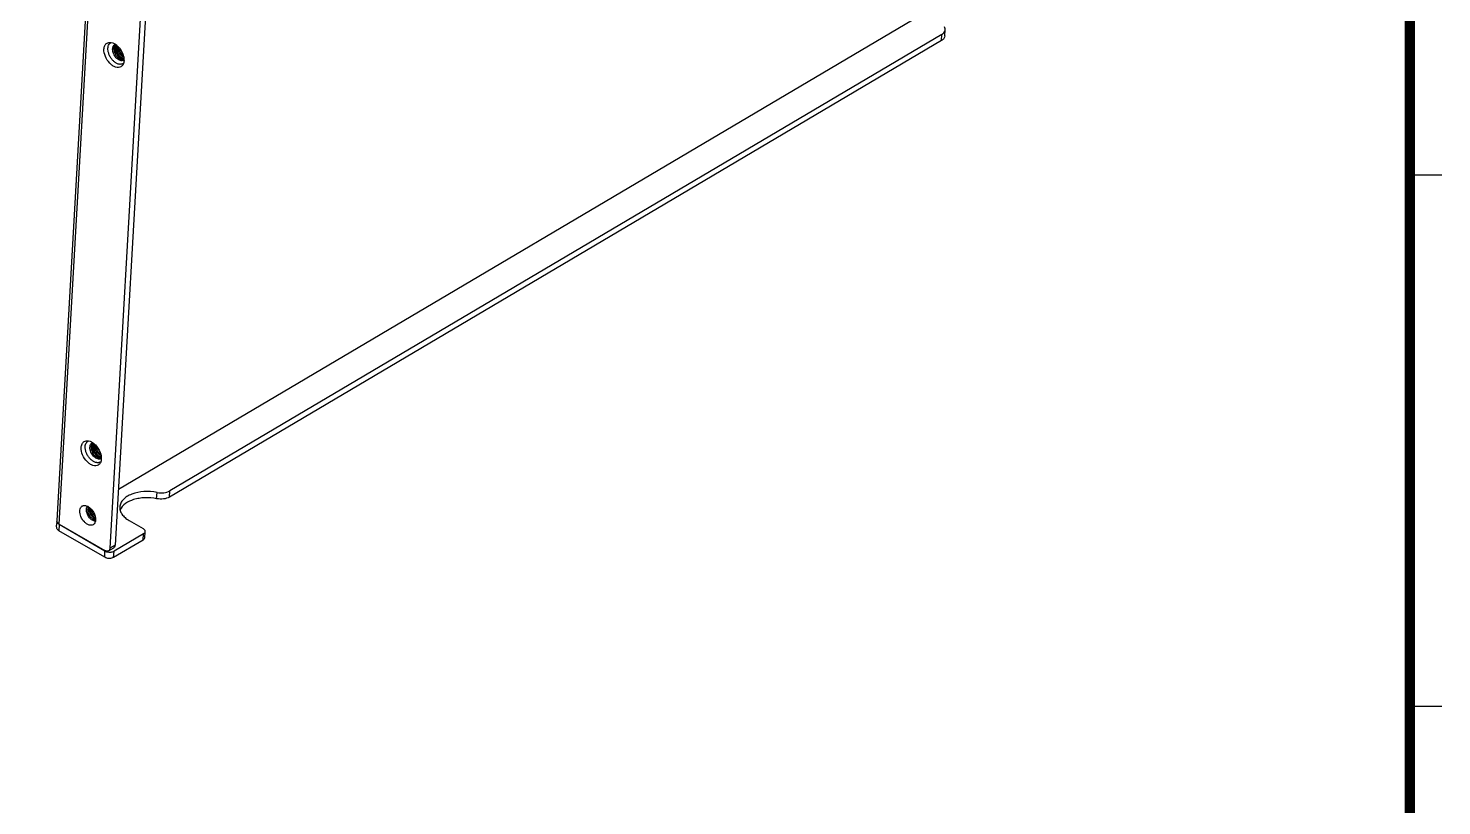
# Model space of a CAD drawing. Extents: x -425 to 6552, y -3049 to 3105.
# Drawn here: x 2983 to 3116, y -2190 to -2116.8 of the extents above; entities that cross this region are included whole.
import ezdxf

# ---------------------------------------------------------------- set-up
doc = ezdxf.new("R2010")
doc.units = 0
doc.layers.get('0').update_dxf_attribs({"linetype": 'CONTINUOUS'})

msp = doc.modelspace()

# ---------------------------------------------------------------- linework, layer by layer
at = {"color": 7, "linetype": 'CONTINUOUS'}
for p, q in [((3092.08, -2100.76), (2991.49, -2160.25)), ((2988.59, -2112.36), (2985.7, -2163.16)), ((2985.93, -2163.49), (2988.82, -2112.69)), ((2993.54, -2115.93), (2990.7, -2165.75)), ((2994.03, -2115.64), (2991.19, -2165.46)), ((3068.99, -2117.4), (2996.33, -2160.36)), ((3068.96, -2117.98), (3068.99, -2117.4)), ((3069.28, -2117.54), (3069.31, -2116.96)), ((3068.96, -2117.98), (2996.3, -2160.95)), ((2996.3, -2160.95), (2996.33, -2160.36)), ((2995.09, -2161.1), (2995.13, -2160.52)), ((2985.69, -2163.21), (2985.67, -2163.59)), ((2985.92, -2163.54), (2985.89, -2164.12)), ((2990.2, -2166.61), (2985.89, -2164.12)), ((2990.23, -2166.03), (2985.92, -2163.54)), ((2985.93, -2163.49), (2990.23, -2165.98)), ((2993.85, -2164.4), (2991.08, -2166.04)), ((2992.5, -2163.15), (2993.82, -2163.91)), ((2993.82, -2164.99), (2993.85, -2164.4)), ((2993.98, -2164.77), (2994.01, -2164.18)), ((2990.57, -2166.01), (2991.05, -2165.72)), ((2991.19, -2165.46), (2990.7, -2165.75)), ((2993.82, -2164.99), (2991.04, -2166.63)), ((2990.2, -2166.61), (2990.23, -2166.03)), ((2991.04, -2166.63), (2991.08, -2166.04))]:
    msp.add_line(p, q, dxfattribs=at)
for p, q in [((3116.04, -2130.65), (3113.04, -2130.65)), ((3116.04, -2180.65), (3113.04, -2180.65))]:
    msp.add_line(p, q)
at = {"const_width": 1}
msp.add_lwpolyline([(3113.04, -2010.65), (2313.04, -2010.65), (2313.04, -2560.65), (3113.04, -2560.65)], close=True, dxfattribs=at)
at = {"color": 4, "linetype": 'CONTINUOUS'}
for centre, radius, start, end in [((2991.02, -2118.61), 0.495, 140.4242, 145.3606), ((2991.01, -2118.6), 0.474, 138.0916, 140.4002), ((2990.25, -2119.73), 1.69, 46.1746, 50.4139), ((2991.83, -2119.45), 0.296, 300.6168, 308.159), ((2988.89, -2156.11), 0.495, 140.4242, 145.3606), ((2988.87, -2156.09), 0.474, 138.0916, 140.4002), ((2988.11, -2157.23), 1.69, 46.1746, 50.4139), ((2989.69, -2156.95), 0.296, 300.6168, 308.159), ((2988.28, -2162.13), 0.389, 120.6067, 131.0399), ((2988.17, -2162.68), 0.959, 59.9021, 63.3441)]:
    msp.add_arc(centre, radius, start, end, dxfattribs=at)
at = {"color": 7, "linetype": 'CONTINUOUS'}
for centre, radius, start, end in [((2985.94, -2163.22), 0.246, 170.4282, 176.6995), ((2985.94, -2163.22), 0.245, 176.7168, 183.6603), ((2985.94, -2163.17), 0.246, 176.78, 181.9016), ((2985.95, -2163.17), 0.252, 181.9207, 188.7432), ((2986.27, -2162.89), 0.691, 234.7349, 239.9828), ((2990.68, -2165.12), 1.02, 264.724, 273.4676)]:
    msp.add_arc(centre, radius, start, end, dxfattribs=at)
for points, knots in [([(3069.28, -2117.54), (3069.28, -2117.63), (3069.2, -2117.81), (3069.05, -2117.93), (3068.96, -2117.98)], [0, 0, 0, 0, 0.456201, 1, 1, 1, 1]), ([(3069.09, -2117.33), (3069.15, -2117.28), (3069.26, -2117.18), (3069.31, -2117.03), (3069.31, -2116.96)], [0, 0, 0, 0, 0.533354, 1, 1, 1, 1]), ([(3069.31, -2116.96), (3069.32, -2116.93), (3069.31, -2116.84), (3069.28, -2116.75), (3069.24, -2116.69)], [0, 0, 0, 0, 0.241664, 1, 1, 1, 1]), ([(2995.13, -2160.52), (2994.72, -2160.43), (2993.91, -2160.38), (2992.94, -2160.57), (2992.3, -2160.88), (2991.94, -2161.17), (2991.69, -2161.5), (2991.63, -2161.76), (2991.62, -2161.88)], [0, 0, 0, 0, 0.299546, 0.580766, 0.704605, 0.814302, 0.911131, 1, 1, 1, 1]), ([(2995.13, -2160.52), (2995.34, -2160.56), (2995.76, -2160.58), (2996.16, -2160.46), (2996.33, -2160.36)], [0, 0, 0, 0, 0.52767, 1, 1, 1, 1]), ([(2995.09, -2161.1), (2994.73, -2161.03), (2994.17, -2160.98), (2993.44, -2161.06), (2992.58, -2161.25), (2991.84, -2161.67), (2991.65, -2162.18)], [0, 0, 0, 0, 0.293852, 0.438134, 0.575469, 1, 1, 1, 1]), ([(2996.3, -2160.95), (2996.13, -2161.05), (2995.72, -2161.16), (2995.31, -2161.14), (2995.09, -2161.1)], [0, 0, 0, 0, 0.47233, 1, 1, 1, 1]), ([(2991.62, -2161.88), (2991.61, -2161.99), (2991.64, -2162.24), (2991.82, -2162.58), (2992.12, -2162.9), (2992.36, -2163.07), (2992.5, -2163.15)], [0, 0, 0, 0, 0.214631, 0.446521, 0.707274, 1, 1, 1, 1]), ([(2985.89, -2164.12), (2985.81, -2164.07), (2985.68, -2163.9), (2985.67, -2163.69), (2985.67, -2163.59)], [0, 0, 0, 0, 0.479365, 1, 1, 1, 1]), ([(2985.76, -2163.4), (2985.75, -2163.39), (2985.72, -2163.34), (2985.7, -2163.28), (2985.69, -2163.24)], [0, 0, 0, 0, 0.268822, 1, 1, 1, 1]), ([(2985.7, -2163.21), (2985.7, -2163.22), (2985.72, -2163.29), (2985.75, -2163.34), (2985.79, -2163.38)], [0, 0, 0, 0, 0.233683, 1, 1, 1, 1]), ([(2985.92, -2163.54), (2985.91, -2163.53), (2985.87, -2163.5), (2985.83, -2163.47), (2985.8, -2163.45)], [0, 0, 0, 0, 0.262098, 1, 1, 1, 1]), ([(2994.01, -2164.18), (2994.01, -2164.13), (2993.97, -2164.01), (2993.87, -2163.94), (2993.82, -2163.91)], [0, 0, 0, 0, 0.444432, 1, 1, 1, 1]), ([(2993.85, -2164.4), (2993.89, -2164.38), (2993.97, -2164.32), (2994.01, -2164.23), (2994.01, -2164.18)], [0, 0, 0, 0, 0.543684, 1, 1, 1, 1]), ([(2991.05, -2165.72), (2991.09, -2165.7), (2991.16, -2165.62), (2991.19, -2165.51), (2991.19, -2165.46)], [0, 0, 0, 0, 0.45952, 1, 1, 1, 1]), ([(2993.98, -2164.77), (2993.97, -2164.81), (2993.93, -2164.9), (2993.86, -2164.96), (2993.82, -2164.99)], [0, 0, 0, 0, 0.456316, 1, 1, 1, 1]), ([(2991.04, -2166.63), (2990.92, -2166.7), (2990.62, -2166.75), (2990.32, -2166.69), (2990.2, -2166.61)], [0, 0, 0, 0, 0.490875, 1, 1, 1, 1]), ([(2990.57, -2166.01), (2990.52, -2166.04), (2990.4, -2166.06), (2990.29, -2166.01), (2990.23, -2165.98)], [0, 0, 0, 0, 0.452829, 1, 1, 1, 1]), ([(2990.7, -2165.75), (2990.7, -2165.8), (2990.68, -2165.91), (2990.61, -2165.99), (2990.57, -2166.01)], [0, 0, 0, 0, 0.54048, 1, 1, 1, 1]), ([(2990.74, -2166.14), (2990.76, -2166.14), (2990.83, -2166.13), (2990.9, -2166.11), (2990.95, -2166.1)], [0, 0, 0, 0, 0.258831, 1, 1, 1, 1])]:
    msp.add_open_spline(points, degree=3, knots=knots, dxfattribs=at)
for points in [[(3068.99, -2117.4), (3069.03, -2117.38), (3069.06, -2117.36), (3069.09, -2117.33)], [(2985.8, -2163.45), (2985.79, -2163.43), (2985.77, -2163.41), (2985.76, -2163.4)], [(2985.79, -2163.38), (2985.81, -2163.41), (2985.84, -2163.43), (2985.87, -2163.45)], [(2990.23, -2166.03), (2990.27, -2166.05), (2990.31, -2166.07), (2990.36, -2166.09)], [(2990.36, -2166.09), (2990.43, -2166.11), (2990.51, -2166.13), (2990.58, -2166.13)], [(2990.95, -2166.1), (2991, -2166.08), (2991.04, -2166.07), (2991.08, -2166.04)]]:
    msp.add_open_spline(points, degree=3, dxfattribs=at)
at = {"color": 4, "linetype": 'CONTINUOUS'}
for points, knots in [([(2991.73, -2120.44), (2991.66, -2120.48), (2991.49, -2120.53), (2991.21, -2120.49), (2990.93, -2120.34), (2990.57, -2120.03), (2990.23, -2119.51), (2990.12, -2119.02), (2990.13, -2118.79)], [0, 0, 0, 0, 0.091233, 0.193887, 0.313022, 0.447231, 0.735358, 1, 1, 1, 1]), ([(2990.13, -2118.79), (2990.14, -2118.67), (2990.18, -2118.45), (2990.33, -2118.27), (2990.42, -2118.22)], [0, 0, 0, 0, 0.540483, 1, 1, 1, 1]), ([(2990.42, -2118.22), (2990.47, -2118.19), (2990.55, -2118.16), (2990.63, -2118.15), (2990.65, -2118.15)], [0, 0, 0, 0, 0.741286, 1, 1, 1, 1]), ([(2991.8, -2120.21), (2991.76, -2120.21), (2991.69, -2120.22), (2991.58, -2120.22), (2991.47, -2120.19), (2991.31, -2120.12), (2991.12, -2120), (2990.91, -2119.79), (2990.73, -2119.54), (2990.6, -2119.26), (2990.51, -2118.97), (2990.5, -2118.78), (2990.51, -2118.69)], [0, 0, 0, 0, 0.046011, 0.094825, 0.147094, 0.203115, 0.325896, 0.460543, 0.601676, 0.74278, 0.877338, 1, 1, 1, 1]), ([(2990.51, -2118.69), (2990.51, -2118.62), (2990.53, -2118.5), (2990.58, -2118.38), (2990.62, -2118.33)], [0, 0, 0, 0, 0.528998, 1, 1, 1, 1]), ([(2990.65, -2118.15), (2990.71, -2118.15), (2990.96, -2118.17), (2991.18, -2118.3), (2991.33, -2118.42)], [0, 0, 0, 0, 0.219538, 1, 1, 1, 1]), ([(2990.66, -2118.28), (2990.68, -2118.25), (2990.73, -2118.21), (2990.79, -2118.18), (2990.82, -2118.16)], [0, 0, 0, 0, 0.502745, 1, 1, 1, 1]), ([(2991.83, -2119.88), (2991.78, -2119.88), (2991.67, -2119.87), (2991.51, -2119.79), (2991.35, -2119.67), (2991.21, -2119.51), (2991.09, -2119.32), (2991, -2119.11), (2990.95, -2118.9), (2990.95, -2118.77), (2990.96, -2118.7)], [0, 0, 0, 0, 0.094748, 0.203935, 0.327582, 0.462435, 0.603236, 0.743722, 0.877663, 1, 1, 1, 1]), ([(2990.96, -2118.7), (2990.96, -2118.66), (2990.98, -2118.57), (2991.03, -2118.47), (2991.11, -2118.38), (2991.18, -2118.35), (2991.21, -2118.33)], [0, 0, 0, 0, 0.279004, 0.533097, 0.769329, 1, 1, 1, 1]), ([(2991.22, -2118.34), (2991.2, -2118.36), (2991.16, -2118.4), (2991.11, -2118.48), (2991.08, -2118.57), (2991.07, -2118.64), (2991.06, -2118.67)], [0, 0, 0, 0, 0.228633, 0.468643, 0.725003, 1, 1, 1, 1]), ([(2991.06, -2118.67), (2991.06, -2118.76), (2991.07, -2118.96), (2991.17, -2119.24), (2991.33, -2119.49), (2991.48, -2119.62), (2991.56, -2119.67)], [0, 0, 0, 0, 0.23973, 0.502068, 0.763686, 1, 1, 1, 1]), ([(2991.17, -2118.61), (2991.18, -2118.56), (2991.2, -2118.48), (2991.23, -2118.4), (2991.25, -2118.36)], [0, 0, 0, 0, 0.522935, 1, 1, 1, 1]), ([(2991.17, -2118.61), (2991.17, -2118.67), (2991.17, -2118.81), (2991.22, -2119.01), (2991.31, -2119.21), (2991.43, -2119.39), (2991.57, -2119.54), (2991.7, -2119.63), (2991.8, -2119.67), (2991.88, -2119.69), (2991.95, -2119.69), (2991.99, -2119.68), (2992.01, -2119.68)], [0, 0, 0, 0, 0.128513, 0.267987, 0.41269, 0.555587, 0.689666, 0.809252, 0.862737, 0.911957, 0.957396, 1, 1, 1, 1]), ([(2991.27, -2118.55), (2991.26, -2118.61), (2991.26, -2118.73), (2991.3, -2118.92), (2991.38, -2119.1), (2991.48, -2119.27), (2991.6, -2119.42), (2991.73, -2119.53), (2991.87, -2119.61), (2991.96, -2119.63), (2992.01, -2119.63)], [0, 0, 0, 0, 0.124001, 0.258026, 0.397728, 0.537634, 0.672051, 0.795858, 0.905461, 1, 1, 1, 1]), ([(2991.3, -2118.4), (2991.3, -2118.41), (2991.28, -2118.46), (2991.27, -2118.51), (2991.27, -2118.55)], [0, 0, 0, 0, 0.240366, 1, 1, 1, 1]), ([(2991.99, -2119.54), (2991.95, -2119.53), (2991.87, -2119.49), (2991.75, -2119.39), (2991.63, -2119.27), (2991.54, -2119.13), (2991.46, -2118.97), (2991.39, -2118.76), (2991.37, -2118.59), (2991.38, -2118.48)], [0, 0, 0, 0, 0.104506, 0.221516, 0.348696, 0.48248, 0.618674, 0.752976, 1, 1, 1, 1]), ([(2991.42, -2118.51), (2991.64, -2118.71), (2991.86, -2119.06), (2991.97, -2119.44), (2991.99, -2119.53)], [0, 0, 0, 0, 0.755331, 1, 1, 1, 1]), ([(2991.47, -2118.55), (2991.47, -2118.64), (2991.51, -2118.82), (2991.62, -2119.06), (2991.77, -2119.27), (2991.9, -2119.39), (2991.97, -2119.43)], [0, 0, 0, 0, 0.249215, 0.511793, 0.76833, 1, 1, 1, 1]), ([(2991.89, -2119.21), (2991.83, -2119.14), (2991.72, -2118.99), (2991.65, -2118.82), (2991.62, -2118.73)], [0, 0, 0, 0, 0.494419, 1, 1, 1, 1]), ([(2991.98, -2119.7), (2991.95, -2119.72), (2991.89, -2119.74), (2991.78, -2119.75), (2991.67, -2119.72), (2991.59, -2119.69), (2991.56, -2119.67)], [0, 0, 0, 0, 0.220715, 0.455425, 0.713844, 1, 1, 1, 1]), ([(2991.56, -2119.67), (2991.59, -2119.7), (2991.67, -2119.77), (2991.8, -2119.82), (2991.9, -2119.83), (2991.97, -2119.82), (2992.01, -2119.8), (2992.02, -2119.8)], [0, 0, 0, 0, 0.308418, 0.572639, 0.797393, 0.900136, 1, 1, 1, 1]), ([(2992.02, -2119.88), (2992.01, -2120), (2991.97, -2120.22), (2991.82, -2120.39), (2991.73, -2120.44)], [0, 0, 0, 0, 0.540483, 1, 1, 1, 1]), ([(2991.98, -2120.12), (2991.95, -2120.14), (2991.89, -2120.18), (2991.83, -2120.2), (2991.8, -2120.21)], [0, 0, 0, 0, 0.497214, 1, 1, 1, 1]), ([(2992.02, -2119.81), (2991.99, -2119.83), (2991.94, -2119.86), (2991.87, -2119.88), (2991.83, -2119.88)], [0, 0, 0, 0, 0.492158, 1, 1, 1, 1]), ([(2991.99, -2119.53), (2992, -2119.56), (2992.02, -2119.68), (2992.02, -2119.79), (2992.02, -2119.88)], [0, 0, 0, 0, 0.262034, 1, 1, 1, 1]), ([(2989.59, -2157.94), (2989.53, -2157.98), (2989.35, -2158.03), (2989.08, -2157.98), (2988.79, -2157.84), (2988.43, -2157.53), (2988.09, -2157.01), (2987.98, -2156.52), (2987.99, -2156.28)], [0, 0, 0, 0, 0.091233, 0.193887, 0.313022, 0.447231, 0.735358, 1, 1, 1, 1]), ([(2987.99, -2156.28), (2988, -2156.17), (2988.04, -2155.95), (2988.2, -2155.77), (2988.28, -2155.72)], [0, 0, 0, 0, 0.540483, 1, 1, 1, 1]), ([(2988.28, -2155.72), (2988.33, -2155.69), (2988.41, -2155.66), (2988.5, -2155.65), (2988.52, -2155.65)], [0, 0, 0, 0, 0.741286, 1, 1, 1, 1]), ([(2989.66, -2157.71), (2989.63, -2157.71), (2989.56, -2157.72), (2989.45, -2157.71), (2989.33, -2157.69), (2989.18, -2157.62), (2988.98, -2157.49), (2988.77, -2157.29), (2988.59, -2157.03), (2988.46, -2156.76), (2988.38, -2156.47), (2988.36, -2156.28), (2988.37, -2156.19)], [0, 0, 0, 0, 0.046011, 0.094825, 0.147094, 0.203115, 0.325896, 0.460543, 0.601676, 0.74278, 0.877338, 1, 1, 1, 1]), ([(2988.37, -2156.19), (2988.37, -2156.12), (2988.39, -2156), (2988.45, -2155.88), (2988.48, -2155.83)], [0, 0, 0, 0, 0.528998, 1, 1, 1, 1]), ([(2988.52, -2155.65), (2988.57, -2155.65), (2988.82, -2155.67), (2989.05, -2155.8), (2989.19, -2155.92)], [0, 0, 0, 0, 0.219538, 1, 1, 1, 1]), ([(2988.52, -2155.78), (2988.54, -2155.75), (2988.59, -2155.71), (2988.65, -2155.68), (2988.68, -2155.66)], [0, 0, 0, 0, 0.502745, 1, 1, 1, 1]), ([(2989.7, -2157.38), (2989.65, -2157.38), (2989.53, -2157.37), (2989.37, -2157.29), (2989.21, -2157.17), (2989.07, -2157.01), (2988.95, -2156.82), (2988.86, -2156.61), (2988.81, -2156.4), (2988.81, -2156.26), (2988.82, -2156.2)], [0, 0, 0, 0, 0.094748, 0.203935, 0.327582, 0.462435, 0.603236, 0.743722, 0.877663, 1, 1, 1, 1]), ([(2988.82, -2156.2), (2988.83, -2156.15), (2988.84, -2156.07), (2988.9, -2155.96), (2988.97, -2155.88), (2989.04, -2155.84), (2989.07, -2155.83)], [0, 0, 0, 0, 0.279004, 0.533097, 0.769329, 1, 1, 1, 1]), ([(2988.93, -2156.17), (2988.92, -2156.26), (2988.93, -2156.46), (2989.04, -2156.74), (2989.2, -2156.99), (2989.34, -2157.12), (2989.42, -2157.17)], [0, 0, 0, 0, 0.23973, 0.502068, 0.763686, 1, 1, 1, 1]), ([(2989.09, -2155.84), (2989.06, -2155.86), (2989.02, -2155.9), (2988.98, -2155.98), (2988.94, -2156.07), (2988.93, -2156.13), (2988.93, -2156.17)], [0, 0, 0, 0, 0.228633, 0.468643, 0.725003, 1, 1, 1, 1]), ([(2989.04, -2156.1), (2989.03, -2156.17), (2989.04, -2156.31), (2989.08, -2156.51), (2989.17, -2156.71), (2989.29, -2156.89), (2989.43, -2157.04), (2989.56, -2157.13), (2989.67, -2157.17), (2989.74, -2157.19), (2989.81, -2157.19), (2989.86, -2157.18), (2989.88, -2157.17)], [0, 0, 0, 0, 0.128513, 0.267987, 0.41269, 0.555587, 0.689666, 0.809252, 0.862737, 0.911957, 0.957396, 1, 1, 1, 1]), ([(2989.04, -2156.1), (2989.04, -2156.06), (2989.06, -2155.98), (2989.1, -2155.9), (2989.12, -2155.86)], [0, 0, 0, 0, 0.522935, 1, 1, 1, 1]), ([(2989.17, -2155.9), (2989.16, -2155.91), (2989.15, -2155.96), (2989.14, -2156.01), (2989.13, -2156.05)], [0, 0, 0, 0, 0.240366, 1, 1, 1, 1]), ([(2989.13, -2156.05), (2989.13, -2156.11), (2989.13, -2156.23), (2989.17, -2156.42), (2989.24, -2156.6), (2989.34, -2156.77), (2989.46, -2156.92), (2989.59, -2157.03), (2989.73, -2157.11), (2989.83, -2157.13), (2989.87, -2157.13)], [0, 0, 0, 0, 0.124001, 0.258026, 0.397728, 0.537634, 0.672051, 0.795858, 0.905461, 1, 1, 1, 1]), ([(2989.86, -2157.04), (2989.81, -2157.03), (2989.73, -2156.98), (2989.61, -2156.89), (2989.5, -2156.77), (2989.4, -2156.63), (2989.32, -2156.47), (2989.25, -2156.26), (2989.23, -2156.09), (2989.24, -2155.98)], [0, 0, 0, 0, 0.104506, 0.221516, 0.348696, 0.48248, 0.618674, 0.752976, 1, 1, 1, 1]), ([(2989.29, -2156), (2989.5, -2156.21), (2989.72, -2156.56), (2989.84, -2156.93), (2989.86, -2157.03)], [0, 0, 0, 0, 0.755331, 1, 1, 1, 1]), ([(2989.33, -2156.05), (2989.34, -2156.14), (2989.37, -2156.31), (2989.48, -2156.56), (2989.63, -2156.77), (2989.76, -2156.89), (2989.83, -2156.93)], [0, 0, 0, 0, 0.249215, 0.511793, 0.76833, 1, 1, 1, 1]), ([(2989.76, -2156.71), (2989.7, -2156.64), (2989.59, -2156.49), (2989.51, -2156.32), (2989.49, -2156.23)], [0, 0, 0, 0, 0.494419, 1, 1, 1, 1]), ([(2989.84, -2157.2), (2989.82, -2157.22), (2989.75, -2157.24), (2989.64, -2157.25), (2989.53, -2157.22), (2989.46, -2157.19), (2989.42, -2157.17)], [0, 0, 0, 0, 0.220715, 0.455425, 0.713844, 1, 1, 1, 1]), ([(2989.42, -2157.17), (2989.46, -2157.2), (2989.54, -2157.26), (2989.66, -2157.32), (2989.76, -2157.33), (2989.84, -2157.32), (2989.87, -2157.3), (2989.88, -2157.29)], [0, 0, 0, 0, 0.308418, 0.572639, 0.797393, 0.900136, 1, 1, 1, 1]), ([(2989.88, -2157.38), (2989.88, -2157.5), (2989.83, -2157.72), (2989.68, -2157.89), (2989.59, -2157.94)], [0, 0, 0, 0, 0.540483, 1, 1, 1, 1]), ([(2989.84, -2157.62), (2989.81, -2157.64), (2989.76, -2157.68), (2989.69, -2157.7), (2989.66, -2157.71)], [0, 0, 0, 0, 0.497214, 1, 1, 1, 1]), ([(2989.88, -2157.3), (2989.86, -2157.33), (2989.8, -2157.36), (2989.73, -2157.38), (2989.7, -2157.38)], [0, 0, 0, 0, 0.492158, 1, 1, 1, 1]), ([(2989.86, -2157.03), (2989.86, -2157.06), (2989.88, -2157.17), (2989.89, -2157.29), (2989.88, -2157.38)], [0, 0, 0, 0, 0.262034, 1, 1, 1, 1]), ([(2988.09, -2161.8), (2988.16, -2161.76), (2988.34, -2161.72), (2988.52, -2161.78), (2988.6, -2161.82)], [0, 0, 0, 0, 0.457999, 1, 1, 1, 1]), ([(2989.12, -2163.55), (2989.07, -2163.58), (2988.93, -2163.62), (2988.71, -2163.59), (2988.49, -2163.47), (2988.2, -2163.23), (2987.94, -2162.82), (2987.85, -2162.43), (2987.86, -2162.24)], [0, 0, 0, 0, 0.091233, 0.193887, 0.313022, 0.447231, 0.735358, 1, 1, 1, 1]), ([(2987.86, -2162.24), (2987.86, -2162.22), (2987.87, -2162.12), (2987.9, -2162.03), (2987.93, -2161.97)], [0, 0, 0, 0, 0.267823, 1, 1, 1, 1]), ([(2989.18, -2163.19), (2989.13, -2163.18), (2989.03, -2163.13), (2988.9, -2163.03), (2988.77, -2162.9), (2988.66, -2162.74), (2988.57, -2162.57), (2988.51, -2162.39), (2988.48, -2162.21), (2988.48, -2162.1), (2988.49, -2162.04)], [0, 0, 0, 0, 0.106737, 0.225249, 0.353302, 0.48742, 0.623385, 0.756752, 0.883366, 1, 1, 1, 1]), ([(2988.49, -2162.04), (2988.49, -2162), (2988.51, -2161.91), (2988.55, -2161.84), (2988.57, -2161.81)], [0, 0, 0, 0, 0.523686, 1, 1, 1, 1]), ([(2988.6, -2162.01), (2988.59, -2162.1), (2988.6, -2162.3), (2988.7, -2162.58), (2988.86, -2162.83), (2989.01, -2162.96), (2989.09, -2163.01)], [0, 0, 0, 0, 0.23973, 0.502068, 0.763686, 1, 1, 1, 1]), ([(2988.64, -2161.84), (2988.63, -2161.85), (2988.61, -2161.91), (2988.6, -2161.97), (2988.6, -2162.01)], [0, 0, 0, 0, 0.238679, 1, 1, 1, 1]), ([(2988.65, -2161.85), (2988.87, -2161.97), (2989.21, -2162.36), (2989.37, -2162.86), (2989.35, -2163.11)], [0, 0, 0, 0, 0.505373, 1, 1, 1, 1]), ([(2988.7, -2161.95), (2988.71, -2161.94), (2988.71, -2161.92), (2988.71, -2161.9), (2988.71, -2161.89)], [0, 0, 0, 0, 0.2537, 1, 1, 1, 1]), ([(2988.7, -2161.95), (2988.7, -2162), (2988.7, -2162.11), (2988.74, -2162.34), (2988.84, -2162.56), (2988.98, -2162.76), (2989.1, -2162.88), (2989.22, -2162.97), (2989.31, -2163.01), (2989.35, -2163.02)], [0, 0, 0, 0, 0.120559, 0.250316, 0.522321, 0.656331, 0.782784, 0.898048, 1, 1, 1, 1]), ([(2988.8, -2161.95), (2988.79, -2162.04), (2988.82, -2162.24), (2988.94, -2162.52), (2989.11, -2162.76), (2989.27, -2162.88), (2989.34, -2162.92)], [0, 0, 0, 0, 0.247389, 0.513092, 0.772042, 1, 1, 1, 1]), ([(2989.31, -2162.76), (2989.26, -2162.72), (2989.17, -2162.62), (2989.05, -2162.45), (2988.97, -2162.26), (2988.93, -2162.13), (2988.92, -2162.06)], [0, 0, 0, 0, 0.238082, 0.491741, 0.749574, 1, 1, 1, 1]), ([(2989.35, -2163.09), (2989.33, -2163.09), (2989.24, -2163.08), (2989.15, -2163.05), (2989.09, -2163.01)], [0, 0, 0, 0, 0.22912, 1, 1, 1, 1]), ([(2989.09, -2163.01), (2989.09, -2163.02), (2989.11, -2163.03), (2989.13, -2163.05), (2989.15, -2163.06)], [0, 0, 0, 0, 0.255685, 1, 1, 1, 1]), ([(2989.15, -2163.06), (2989.16, -2163.07), (2989.22, -2163.12), (2989.29, -2163.15), (2989.35, -2163.16)], [0, 0, 0, 0, 0.274915, 1, 1, 1, 1]), ([(2989.35, -2163.11), (2989.35, -2163.2), (2989.31, -2163.37), (2989.19, -2163.51), (2989.12, -2163.55)], [0, 0, 0, 0, 0.540483, 1, 1, 1, 1]), ([(2989.34, -2163.22), (2989.32, -2163.22), (2989.27, -2163.22), (2989.22, -2163.21), (2989.18, -2163.19)], [0, 0, 0, 0, 0.237381, 1, 1, 1, 1])]:
    msp.add_open_spline(points, degree=3, knots=knots, dxfattribs=at)
msp.add_open_spline([(2987.93, -2161.97), (2987.95, -2161.92), (2987.99, -2161.87), (2988.03, -2161.84)], degree=3, dxfattribs=at)

doc.saveas('drawing.dxf')
